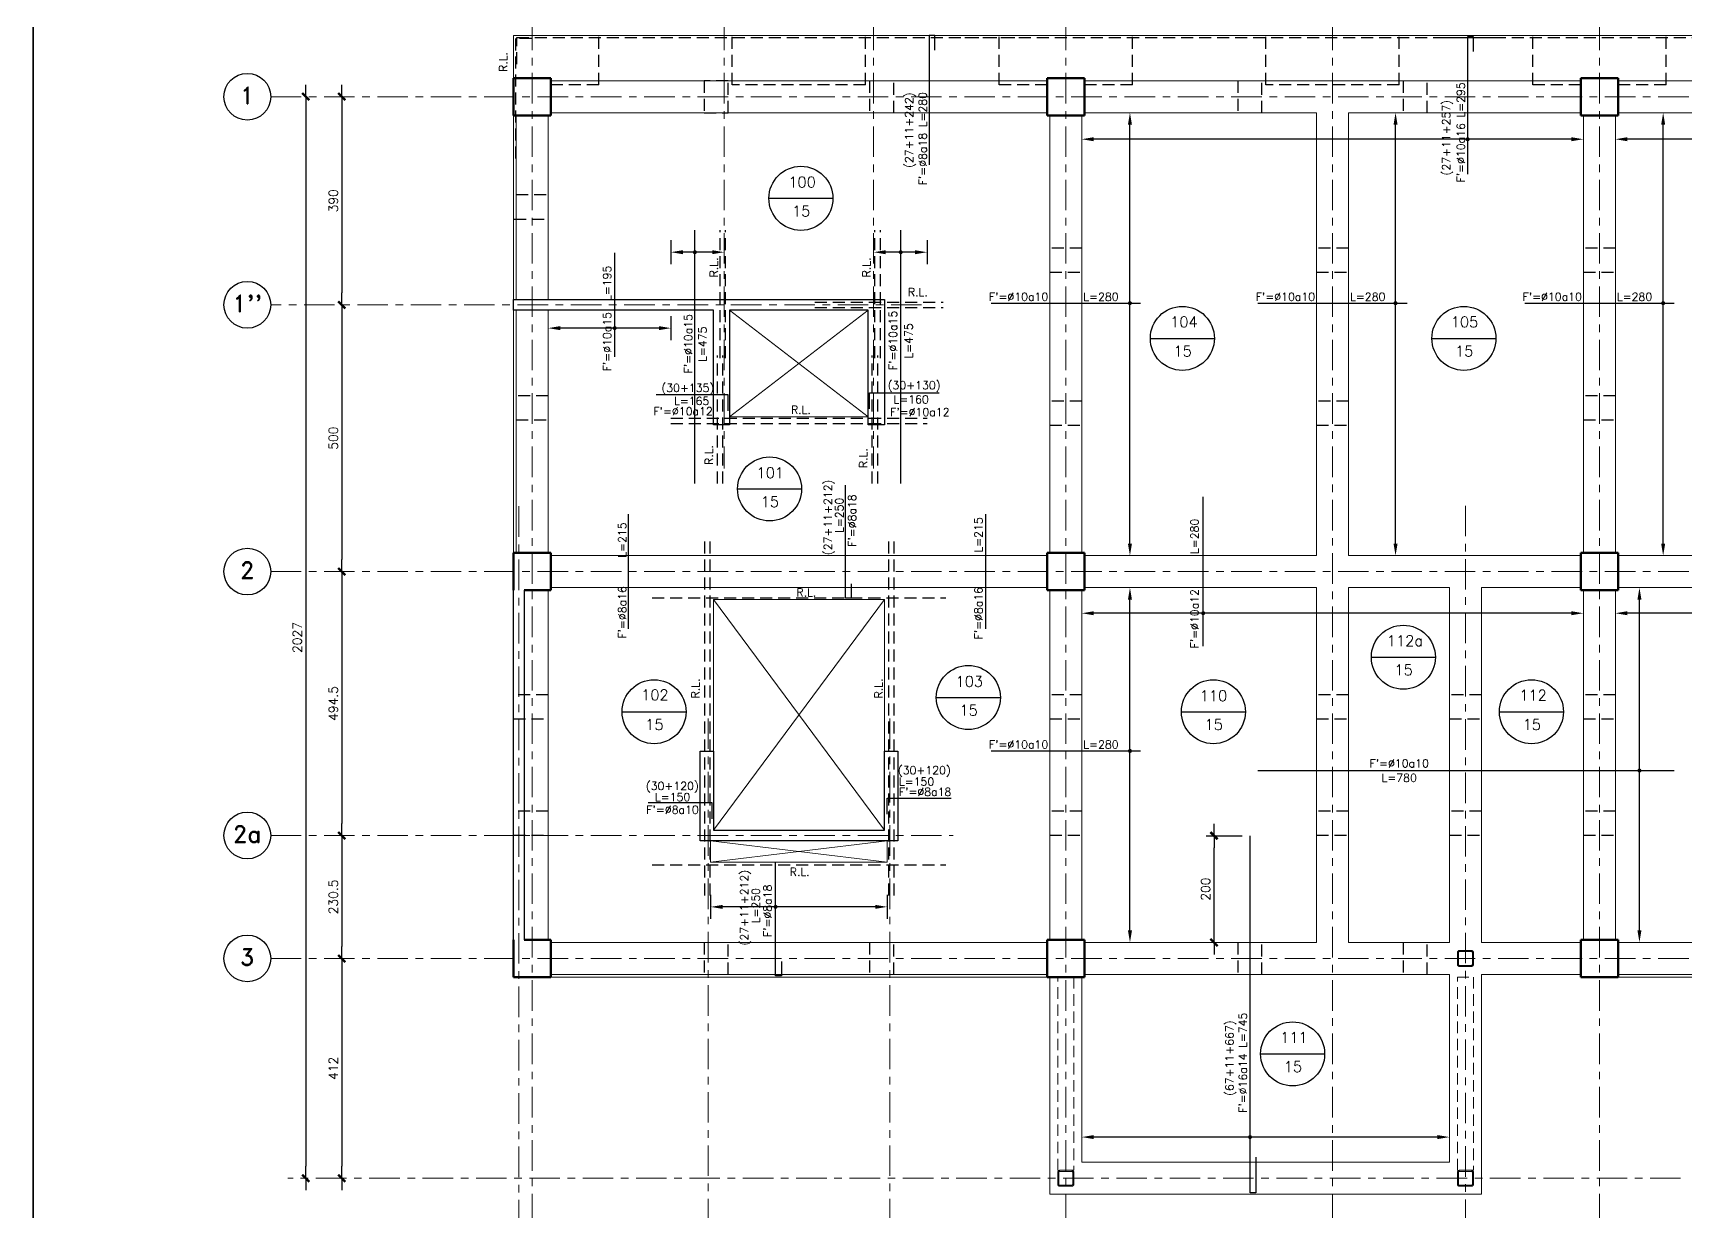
# Model space of a CAD drawing. Extents: x -4 to 6083, y -4 to 8618.
# Drawn here: x 0 to 3098, y 4606 to 6815 of the extents above; entities that cross this region are included whole.
import ezdxf
from ezdxf.enums import TextEntityAlignment as Align
from ezdxf.xclip import XClip

# ---------------------------------------------------------------- set-up
doc = ezdxf.new("R2010")
doc.units = 0
doc.header["$LTSCALE"] = 45
doc.header["$MEASUREMENT"] = 0
doc.header["$XCLIPFRAME"] = 0
for name, pattern in [('2017_67-101$0$DASHED', [0.75, 0.5, -0.25]), ('2017_67-101$0$Grid Line', [2.2225, 1.27, -0.3175, 0.3175, -0.3175]), ('2017_67-101$0$RLE-PROYECCION', [0.71438, 0.47625, -0.23813]), ('DASHED', [0.75, 0.5, -0.25])]:
    doc.linetypes.add(name, pattern=pattern)
doc.layers.get('0').update_dxf_attribs({"linetype": 'CONTINUOUS'})
for name, color, linetype in [('2017_67-101$0$RLA-COTAS', 2, 'CONTINUOUS'), ('2017_67-101$0$RLA-SEGMENTOS1', 2, '2017_67-101$0$DASHED'), ('fe', 7, 'CONTINUOUS'), ('RLA-COTAS1', 2, 'CONTINUOUS'), ('RLA-COTAS2', 1, 'CONTINUOUS'), ('RLA-FE', 7, 'CONTINUOUS'), ('RLA-FORMATO', 7, 'CONTINUOUS'), ('RLA-LOSAS', 3, 'CONTINUOUS'), ('RLA-TEXTOS-SM', 3, 'CONTINUOUS')]:
    doc.layers.add(name, color=color, linetype=linetype)
for name, color, linetype, lineweight in [('2017_67-101$0$RLE-EJE', 3, 'CONTINUOUS', 25), ('2017_67-101$0$RLE-EJES', 1, '2017_67-101$0$Grid Line', 9), ('2017_67-101$0$RLE-LOSA', 3, 'CONTINUOUS', 15), ('2017_67-101$0$RLE-MURO', 3, 'CONTINUOUS', 25), ('2017_67-101$0$RLE-PILAR', 3, 'CONTINUOUS', 50), ('2017_67-101$0$RLE-PROYECCION', 2, '2017_67-101$0$RLE-PROYECCION', 15), ('2017_67-101$0$RLE-VANOS', 1, 'CONTINUOUS', 15), ('2017_67-101$0$RLE-VIGA', 3, 'CONTINUOUS', 15)]:
    doc.layers.add(name, color=color, linetype=linetype, lineweight=lineweight)
doc.styles.add('2017_67-101$0$ROMAND', font='romand', dxfattribs={"height": 31.5})
doc.styles.add('2017_67-101$0$ROMANS', font='ROMANS.shx', dxfattribs={"height": 16.875})
doc.styles.add('ROMAND', font='romand', dxfattribs={"height": 31.5})
doc.styles.add('ROMANS', font='ROMANS.shx', dxfattribs={"height": 16.875})
doc.styles.add('ROMANS0', font='romans.shx')
doc.dimstyles.new('2017_67-101$0$ING-75', dxfattribs={"dimscale": 75, "dimtxt": 0.27, "dimasz": 0.3, "dimexe": 0, "dimexo": 0, "dimgap": 0.1, "dimtad": 1, "dimdec": 1, "dimzin": 12, "dimdsep": 46, "dimtxsty": '2017_67-101$0$ROMANS', "dimblk": '2017_67-101$0$TICK1', "dimblk1": '2017_67-101$0$TICK1', "dimblk2": '2017_67-101$0$TICK1', "dimcen": 0.09, "dimclrd": 2, "dimclre": 1, "dimclrt": 3, "dimadec": 0, "dimazin": 0, "dimtfac": 1, "dimtdec": 0, "dimtix": 1, "dimtmove": 2, "dimatfit": 3, "dimldrblk": '2017_67-101$0$TICK1', "dimfxl": 0, "dimfxlon": 1, "dimtolj": 1, "dimtzin": 0, "dimarcsym": 0})
doc.dimstyles.new('ING-75', dxfattribs={"dimscale": 75, "dimtxt": 0.27, "dimasz": 0.3, "dimexe": 0, "dimexo": 0, "dimgap": 0.1, "dimtad": 1, "dimdec": 1, "dimzin": 12, "dimdsep": 46, "dimtxsty": 'ROMANS', "dimblk": 'TICK1', "dimblk1": 'TICK1', "dimblk2": 'TICK1', "dimcen": 0.09, "dimclrd": 2, "dimclre": 1, "dimclrt": 3, "dimadec": 0, "dimazin": 0, "dimtfac": 1, "dimtdec": 0, "dimtix": 1, "dimtmove": 2, "dimatfit": 3, "dimldrblk": 'TICK1', "dimfxl": 0, "dimfxlon": 1, "dimtolj": 1, "dimtzin": 0, "dimarcsym": 0})

# ---------------------------------------------------------------- blocks, each defined once
blk = doc.blocks.new('TICK1')
at = {"color": 2}
for points in [[(0, 0), (-1, 0)], [(0, 0), (1, 0)]]:
    blk.add_lwpolyline(points, dxfattribs=at)
at = {"color": 2, "const_width": 0.2}
blk.add_lwpolyline([(-0.3, -0.3), (0.3, 0.3)], dxfattribs=at)
blk = doc.blocks.new('*D12')
at = {"layer": 'RLA-COTAS1', "color": 2, "lineweight": -2, "transparency": 16777216}
blk.add_line((2213.2, 5133.3), (2213.2, 5288.4), dxfattribs=at)
at = {"layer": 'RLA-COTAS1', "color": 2, "lineweight": -2, "transparency": 16777216, "xscale": 22.5, "yscale": 22.5, "zscale": 22.5}
for p, rotation in [((2213.2, 5310.9), 90), ((2213.2, 5110.8), 270)]:
    blk.add_blockref('TICK1', p, dxfattribs=dict(at, rotation=rotation))
at = {"layer": 'RLA-COTAS1', "color": 3, "transparency": 16777216, "insert": (2197.3, 5210.8), "char_height": 16.88, "attachment_point": 5, "rotation": 90, "style": 'ROMANS'}
blk.add_mtext('\\A1;200', dxfattribs=at)
blk = doc.blocks.new('2017_67-101$0$TICK1')
at = {"color": 2}
for points in [[(0, 0), (-1, 0)], [(0, 0), (1, 0)]]:
    blk.add_lwpolyline(points, dxfattribs=at)
at = {"color": 2, "const_width": 0.2}
blk.add_lwpolyline([(-0.3, -0.3), (0.3, 0.3)], dxfattribs=at)
blk = doc.blocks.new('*D74')
at = {"layer": '2017_67-101$0$RLA-COTAS', "color": 2, "lineweight": -2, "transparency": 16777216}
blk.add_line((637, 3535.5), (637, 1553.5), dxfattribs=at)
at = {"layer": '2017_67-101$0$RLA-COTAS', "color": 2, "lineweight": -2, "transparency": 16777216, "xscale": 22.5, "yscale": 22.5, "zscale": 22.5}
for p, rotation in [((637, 3558), 90), ((637, 1531), 270)]:
    blk.add_blockref('2017_67-101$0$TICK1', p, dxfattribs=dict(at, rotation=rotation))
at = {"layer": '2017_67-101$0$RLA-COTAS', "color": 3, "transparency": 16777216, "insert": (621.1, 2544.5), "char_height": 16.88, "attachment_point": 5, "rotation": 90, "style": '2017_67-101$0$ROMANS'}
blk.add_mtext('\\A1;2027', dxfattribs=at)
blk = doc.blocks.new('*D75')
at = {"layer": '2017_67-101$0$RLA-COTAS', "color": 2, "lineweight": -2, "transparency": 16777216}
blk.add_line((704.5, 3535.5), (704.5, 3190.5), dxfattribs=at)
at = {"layer": '2017_67-101$0$RLA-COTAS', "color": 2, "lineweight": -2, "transparency": 16777216, "xscale": 22.5, "yscale": 22.5, "zscale": 22.5}
for p, rotation in [((704.5, 3558), 90), ((704.5, 3168), 270)]:
    blk.add_blockref('2017_67-101$0$TICK1', p, dxfattribs=dict(at, rotation=rotation))
at = {"layer": '2017_67-101$0$RLA-COTAS', "color": 3, "transparency": 16777216, "insert": (688.6, 3363), "char_height": 16.88, "attachment_point": 5, "rotation": 90, "style": '2017_67-101$0$ROMANS'}
blk.add_mtext('\\A1;390', dxfattribs=at)
blk = doc.blocks.new('*D76')
at = {"layer": '2017_67-101$0$RLA-COTAS', "color": 2, "lineweight": -2, "transparency": 16777216}
blk.add_line((704.5, 3145.5), (704.5, 2690.5), dxfattribs=at)
at = {"layer": '2017_67-101$0$RLA-COTAS', "color": 2, "lineweight": -2, "transparency": 16777216, "xscale": 22.5, "yscale": 22.5, "zscale": 22.5}
for p, rotation in [((704.5, 3168), 90), ((704.5, 2668), 270)]:
    blk.add_blockref('2017_67-101$0$TICK1', p, dxfattribs=dict(at, rotation=rotation))
at = {"layer": '2017_67-101$0$RLA-COTAS', "color": 3, "transparency": 16777216, "insert": (688.6, 2918), "char_height": 16.88, "attachment_point": 5, "rotation": 90, "style": '2017_67-101$0$ROMANS'}
blk.add_mtext('\\A1;500', dxfattribs=at)
blk = doc.blocks.new('*D77')
at = {"layer": '2017_67-101$0$RLA-COTAS', "color": 2, "lineweight": -2, "transparency": 16777216}
blk.add_line((704.5, 2645.5), (704.5, 2196), dxfattribs=at)
at = {"layer": '2017_67-101$0$RLA-COTAS', "color": 2, "lineweight": -2, "transparency": 16777216, "xscale": 22.5, "yscale": 22.5, "zscale": 22.5}
for p, rotation in [((704.5, 2668), 90), ((704.5, 2173.5), 270)]:
    blk.add_blockref('2017_67-101$0$TICK1', p, dxfattribs=dict(at, rotation=rotation))
at = {"layer": '2017_67-101$0$RLA-COTAS', "color": 3, "transparency": 16777216, "insert": (688.6, 2420.8), "char_height": 16.88, "attachment_point": 5, "rotation": 90, "style": '2017_67-101$0$ROMANS'}
blk.add_mtext('\\A1;494.5', dxfattribs=at)
blk = doc.blocks.new('*D78')
at = {"layer": '2017_67-101$0$RLA-COTAS', "color": 2, "lineweight": -2, "transparency": 16777216}
blk.add_line((704.5, 2151), (704.5, 1965.5), dxfattribs=at)
at = {"layer": '2017_67-101$0$RLA-COTAS', "color": 2, "lineweight": -2, "transparency": 16777216, "xscale": 22.5, "yscale": 22.5, "zscale": 22.5}
for p, rotation in [((704.5, 2173.5), 90), ((704.5, 1943), 270)]:
    blk.add_blockref('2017_67-101$0$TICK1', p, dxfattribs=dict(at, rotation=rotation))
at = {"layer": '2017_67-101$0$RLA-COTAS', "color": 3, "transparency": 16777216, "insert": (688.6, 2058.3), "char_height": 16.88, "attachment_point": 5, "rotation": 90, "style": '2017_67-101$0$ROMANS'}
blk.add_mtext('\\A1;230.5', dxfattribs=at)
blk = doc.blocks.new('*D79')
at = {"layer": '2017_67-101$0$RLA-COTAS', "color": 2, "lineweight": -2, "transparency": 16777216}
blk.add_line((704.5, 1920.5), (704.5, 1553.5), dxfattribs=at)
at = {"layer": '2017_67-101$0$RLA-COTAS', "color": 2, "lineweight": -2, "transparency": 16777216, "xscale": 22.5, "yscale": 22.5, "zscale": 22.5}
for p, rotation in [((704.5, 1943), 90), ((704.5, 1531), 270)]:
    blk.add_blockref('2017_67-101$0$TICK1', p, dxfattribs=dict(at, rotation=rotation))
at = {"layer": '2017_67-101$0$RLA-COTAS', "color": 3, "transparency": 16777216, "insert": (688.6, 1737), "char_height": 16.88, "attachment_point": 5, "rotation": 90, "style": '2017_67-101$0$ROMANS'}
blk.add_mtext('\\A1;412', dxfattribs=at)
blk = doc.blocks.new('2017_67-101')
at = {"layer": '2017_67-101$0$RLA-SEGMENTOS1'}
for p, q in [((1186.32, 3580.21), (1186.32, 3673.01)), ((1436.32, 3580.21), (1436.32, 3673.01)), ((1686.32, 3580.21), (1686.32, 3673.01)), ((1936.32, 3580.21), (1936.32, 3673.01)), ((2186.32, 3580.21), (2186.32, 3673.01)), ((2436.32, 3580.21), (2436.32, 3673.01)), ((2686.32, 3580.21), (2686.32, 3673.01)), ((2936.32, 3580.21), (2936.32, 3673.01)), ((3186.32, 3580.21), (3186.32, 3673.01)), ((1186.32, 3580.21), (1096.32, 3580.21)), ((1383.82, 3588.02), (1383.82, 3528.02)), ((1428.82, 3588.02), (1383.82, 3588.02)), ((1428.82, 3528.02), (1428.82, 3588.02)), ((1686.32, 3580.21), (1436.32, 3580.21)), ((1693.82, 3588.02), (1693.82, 3528.02)), ((1738.82, 3528.02), (1738.82, 3588.02)), ((2026.32, 3580.21), (1936.32, 3580.21)), ((2186.32, 3580.21), (2096.32, 3580.21)), ((2383.82, 3588.02), (2383.82, 3528.02)), ((2428.82, 3528.02), (2428.82, 3588.02)), ((2686.32, 3580.21), (2436.32, 3580.21)), ((2693.82, 3588.02), (2693.82, 3528.02)), ((2738.82, 3528.02), (2738.82, 3588.08)), ((3026.32, 3580.21), (2936.32, 3580.21)), ((3186.32, 3580.21), (3096.32, 3580.21)), ((1383.82, 3528.02), (1428.82, 3528.02)), ((1087.75, 3373.79), (1027.75, 3373.79)), ((1027.75, 3328.79), (1087.75, 3328.79)), ((2091.32, 3273.86), (2031.32, 3273.86)), ((2591.32, 3273.86), (2531.32, 3273.86)), ((3091.32, 3273.86), (3031.32, 3273.86)), ((2031.32, 3228.86), (2091.32, 3228.86)), ((2531.32, 3228.86), (2591.32, 3228.86)), ((3031.32, 3228.86), (3091.32, 3228.86)), ((1091.32, 2997.19), (1031.32, 2997.19)), ((2091.32, 2987.19), (2031.32, 2987.19)), ((2591.32, 2987.19), (2531.32, 2987.19)), ((3091.32, 2997.19), (3031.32, 2997.19)), ((1031.32, 2952.19), (1091.32, 2952.19)), ((3031.32, 2952.19), (3091.32, 2952.19)), ((2031.32, 2942.19), (2091.32, 2942.19)), ((2531.32, 2942.19), (2591.32, 2942.19)), ((1091.32, 2437.18), (1026.32, 2437.18)), ((2091.32, 2437.18), (2031.32, 2437.18)), ((2591.32, 2437.18), (2531.32, 2437.18)), ((2840.32, 2437.18), (2780.32, 2437.18)), ((3091.32, 2437.18), (3031.32, 2437.18)), ((1026.32, 2392.18), (1091.32, 2392.18)), ((2031.32, 2392.18), (2091.32, 2392.18)), ((2531.32, 2392.18), (2591.32, 2392.18)), ((2780.32, 2392.18), (2840.32, 2392.18)), ((3031.32, 2392.18), (3091.32, 2392.18)), ((1091.32, 2218.85), (1026.32, 2218.85)), ((2091.32, 2218.85), (2031.32, 2218.85)), ((2591.32, 2218.85), (2531.32, 2218.85)), ((2840.32, 2218.85), (2780.32, 2218.85)), ((3091.32, 2218.85), (3031.32, 2218.85)), ((1026.32, 2173.85), (1091.32, 2173.85)), ((2031.32, 2173.85), (2091.32, 2173.85)), ((2531.32, 2173.85), (2591.32, 2173.85)), ((2780.32, 2173.85), (2840.32, 2173.85)), ((3031.32, 2173.85), (3091.32, 2173.85)), ((1383.82, 1973.02), (1383.82, 1913.02)), ((1428.82, 1913.02), (1428.82, 1973.02)), ((1693.82, 1973.02), (1693.82, 1913.02)), ((1738.82, 1913.02), (1738.82, 1973.02)), ((2383.82, 1973.02), (2383.82, 1913.02)), ((2428.82, 1913.02), (2428.82, 1973.02)), ((2693.82, 1973.02), (2693.82, 1913.02)), ((2738.82, 1913.02), (2738.82, 1973.02))]:
    blk.add_line(p, q, dxfattribs=at)
at = {"layer": '2017_67-101$0$RLE-EJE'}
for centre in [(527.57, 3558.02), (527.57, 3168.01), (527.57, 2668.02), (527.57, 2173.51), (527.57, 1943.01)]:
    blk.add_circle(centre, 43.75, dxfattribs=at)
at = {"layer": '2017_67-101$0$RLE-EJES'}
for p, q in [((1061.32, 4902.6), (1061.32, 487.44)), ((1421.32, 4902.6), (1421.32, 2861.16)), ((1701.32, 4902.6), (1701.32, 2861.16)), ((2061.32, 4902.6), (2061.32, 487.44)), ((3061.32, 4902.6), (3061.32, 487.44)), ((2561.32, 4802.62), (2561.32, 583.7)), ((571.32, 3558.02), (5971.34, 3558.02)), ((1791.11, 3168.01), (571.32, 3168.01)), ((1036.32, 2790.51), (1036.32, 513.95)), ((2810.32, 2791.32), (2810.32, 487.44)), ((571.32, 2668.02), (5971.34, 2668.02)), ((1391.32, 2392.76), (1391.32, 487.44)), ((1731.32, 2392.76), (1731.32, 487.44)), ((571.32, 2173.51), (1850.14, 2173.51)), ((571.32, 1943.01), (5971.34, 1943.01)), ((3213.51, 1531.01), (603.51, 1531.01))]:
    blk.add_line(p, q, dxfattribs=at)
at = {"layer": '2017_67-101$0$RLE-LOSA'}
for p, q in [((1026.32, 3673.01), (4436.32, 3673.01)), ((1026.32, 3593.02), (1026.32, 3673.01)), ((1026.32, 3178.01), (1026.32, 3523.02)), ((1026.32, 2703.02), (1026.32, 3158.01)), ((1431.32, 2957.98), (1691.32, 2957.98)), ((1721.32, 2615.51), (1401.32, 2615.51)), ((1401.32, 2615.51), (1401.32, 2331.39)), ((1721.32, 2331.39), (1721.32, 2615.51)), ((2026.32, 1908.01), (1096.32, 1908.01)), ((4026.32, 1908.01), (3096.32, 1908.01))]:
    blk.add_line(p, q, dxfattribs=at)
blk.add_lwpolyline([(1395.82, 2163.51), (1726.82, 2163.51), (1726.82, 2123.56), (1395.82, 2123.56)], close=True, dxfattribs=at)
at = {"layer": '2017_67-101$0$RLE-MURO'}
for p, q in [((1026.32, 3178.01), (1721.32, 3178.01)), ((1026.32, 3158.01), (1026.32, 3178.01)), ((1721.32, 3178.01), (1721.32, 2943.01)), ((1401.32, 3158.01), (1026.32, 3158.01)), ((1401.32, 2943.01), (1401.32, 3158.01)), ((1431.32, 3158.01), (1431.32, 2943.01)), ((1691.32, 3158.01), (1431.32, 3158.01)), ((1691.32, 2943.01), (1691.32, 3158.01)), ((1431.32, 2943.01), (1401.32, 2943.01)), ((1721.32, 2943.01), (1691.32, 2943.01)), ((1026.32, 1978.01), (1026.32, 2633.02)), ((1046.32, 2633.02), (1046.32, 1978.01)), ((1376.32, 2163.51), (1376.32, 2331.39)), ((1376.32, 2331.39), (1401.32, 2331.39)), ((1401.32, 2331.39), (1401.32, 2183.51)), ((1721.32, 2183.51), (1721.32, 2331.39)), ((1721.32, 2331.39), (1746.32, 2331.39)), ((1746.32, 2331.39), (1746.32, 2163.51)), ((1401.32, 2183.51), (1721.32, 2183.51)), ((1746.32, 2163.51), (1376.32, 2163.51))]:
    blk.add_line(p, q, dxfattribs=at)
at = {"layer": '2017_67-101$0$RLE-PILAR'}
for p, q in [((1026.32, 3593.02), (1096.32, 3593.02)), ((1026.32, 3523.02), (1026.32, 3593.02)), ((1096.32, 3593.02), (1096.32, 3523.02)), ((2026.32, 3593.02), (2096.32, 3593.02)), ((2026.32, 3523.02), (2026.32, 3593.02)), ((2096.32, 3593.02), (2096.32, 3523.02)), ((3026.32, 3593.01), (3096.32, 3593.01)), ((3026.32, 3523.01), (3026.32, 3593.01)), ((3096.32, 3593.01), (3096.32, 3523.01)), ((1096.32, 3523.02), (1026.32, 3523.02)), ((2096.32, 3523.02), (2026.32, 3523.02)), ((3096.32, 3523.01), (3026.32, 3523.01)), ((1026.32, 2703.02), (1096.32, 2703.02)), ((1026.32, 2633.02), (1026.32, 2703.02)), ((1096.32, 2703.02), (1096.32, 2633.02)), ((2026.32, 2703.02), (2096.32, 2703.02)), ((2026.32, 2633.02), (2026.32, 2703.02)), ((2096.32, 2703.02), (2096.32, 2633.02)), ((3026.32, 2703.02), (3096.32, 2703.02)), ((3026.32, 2633.02), (3026.32, 2703.02)), ((3096.32, 2703.02), (3096.32, 2633.02)), ((1096.32, 2633.02), (1046.32, 2633.02)), ((2096.32, 2633.02), (2026.32, 2633.02)), ((3096.32, 2633.02), (3026.32, 2633.02)), ((1026.32, 1908.01), (1026.32, 1978.01)), ((1046.32, 1978.01), (1096.32, 1978.01)), ((1096.32, 1978.01), (1096.32, 1908.01)), ((2026.32, 1978.01), (2096.32, 1978.01)), ((2026.32, 1908.01), (2026.32, 1978.01)), ((2096.32, 1978.01), (2096.32, 1908.01)), ((3026.32, 1978.01), (3096.32, 1978.01)), ((3026.32, 1908.01), (3026.32, 1978.01)), ((3096.32, 1978.01), (3096.32, 1908.01)), ((1096.32, 1908.01), (1026.32, 1908.01)), ((2096.32, 1908.01), (2026.32, 1908.01)), ((3096.32, 1908.01), (3026.32, 1908.01))]:
    blk.add_line(p, q, dxfattribs=at)
at = {"layer": '2017_67-101$0$RLE-PROYECCION'}
for p, q in [((2795.32, 1932.01), (2795.32, 1954.01)), ((2795.32, 1954.01), (2795.32, 1932.01)), ((2797.32, 1954.01), (2797.32, 1932.01)), ((2797.32, 1932.01), (2797.32, 1954.01)), ((2799.32, 1958.01), (2821.32, 1958.01)), ((2821.32, 1958.01), (2799.32, 1958.01)), ((2821.32, 1956.01), (2799.32, 1956.01)), ((2799.32, 1956.01), (2821.32, 1956.01)), ((2823.32, 1932.01), (2823.32, 1954.01)), ((2823.32, 1954.01), (2823.32, 1932.01)), ((2825.32, 1954.01), (2825.32, 1932.01)), ((2825.32, 1932.01), (2825.32, 1954.01)), ((2799.32, 1930.01), (2821.32, 1930.01)), ((2821.32, 1930.01), (2799.32, 1930.01)), ((2821.32, 1928.01), (2799.32, 1928.01)), ((2799.32, 1928.01), (2821.32, 1928.01)), ((2046.32, 1546.01), (2046.32, 1908.02)), ((2076.32, 1908.02), (2076.32, 1546.01)), ((2795.32, 1546.01), (2795.32, 1908.02)), ((2795.32, 1908.02), (2825.32, 1908.02)), ((2825.32, 1908.02), (2825.32, 1546.01)), ((2046.32, 1520.01), (2046.32, 1542.01)), ((2046.32, 1542.01), (2046.32, 1520.01)), ((2075.32, 1546.01), (2047.32, 1546.01)), ((2048.32, 1542.01), (2048.32, 1520.01)), ((2048.32, 1520.01), (2048.32, 1542.01)), ((2050.32, 1546.01), (2072.32, 1546.01)), ((2072.32, 1546.01), (2050.32, 1546.01)), ((2072.32, 1544.01), (2050.32, 1544.01)), ((2050.32, 1544.01), (2072.32, 1544.01)), ((2050.32, 1518.01), (2072.32, 1518.01)), ((2072.32, 1518.01), (2050.32, 1518.01)), ((2074.32, 1520.01), (2074.32, 1542.01)), ((2074.32, 1542.01), (2074.32, 1520.01)), ((2076.32, 1542.01), (2076.32, 1520.01)), ((2076.32, 1520.01), (2076.32, 1542.01)), ((2795.32, 1520.01), (2795.32, 1542.01)), ((2795.32, 1542.01), (2795.32, 1520.01)), ((2824.32, 1546.01), (2796.32, 1546.01)), ((2797.32, 1542.01), (2797.32, 1520.01)), ((2797.32, 1520.01), (2797.32, 1542.01)), ((2799.32, 1546.01), (2821.32, 1546.01)), ((2821.32, 1546.01), (2799.32, 1546.01)), ((2821.32, 1544.01), (2799.32, 1544.01)), ((2799.32, 1544.01), (2821.32, 1544.01)), ((2799.32, 1518.01), (2821.32, 1518.01)), ((2821.32, 1518.01), (2799.32, 1518.01)), ((2823.32, 1520.01), (2823.32, 1542.01)), ((2823.32, 1542.01), (2823.32, 1520.01)), ((2825.32, 1542.01), (2825.32, 1520.01)), ((2825.32, 1520.01), (2825.32, 1542.01)), ((2072.32, 1516.01), (2050.32, 1516.01)), ((2050.32, 1516.01), (2072.32, 1516.01)), ((2821.32, 1516.01), (2799.32, 1516.01)), ((2799.32, 1516.01), (2821.32, 1516.01))]:
    blk.add_line(p, q, dxfattribs=at)
at = {"layer": '2017_67-101$0$RLE-PROYECCION', "flags": 128}
for points in [[(2046.32, 1908.02), (2046.35, 1908.02), (2046.42, 1908.02), (2046.54, 1908.02), (2046.7, 1908.02), (2046.89, 1908.02), (2047.1, 1908.02), (2047.32, 1908.02)], [(2075.32, 1908.02), (2075.55, 1908.02), (2075.76, 1908.02), (2075.95, 1908.02), (2076.1, 1908.02), (2076.22, 1908.02), (2076.3, 1908.02), (2076.32, 1908.02)], [(2047.32, 1546.01), (2047.1, 1546.01), (2046.89, 1546.01), (2046.7, 1546.01), (2046.54, 1546.01), (2046.42, 1546.01), (2046.35, 1546.01), (2046.32, 1546.01)], [(2076.32, 1546.01), (2076.3, 1546.01), (2076.22, 1546.01), (2076.1, 1546.01), (2075.95, 1546.01), (2075.76, 1546.01), (2075.55, 1546.01), (2075.32, 1546.01)], [(2796.32, 1546.01), (2796.1, 1546.01), (2795.89, 1546.01), (2795.7, 1546.01), (2795.54, 1546.01), (2795.42, 1546.01), (2795.35, 1546.01), (2795.32, 1546.01)], [(2825.32, 1546.01), (2825.3, 1546.01), (2825.22, 1546.01), (2825.1, 1546.01), (2824.95, 1546.01), (2824.76, 1546.01), (2824.55, 1546.01), (2824.32, 1546.01)]]:
    blk.add_lwpolyline(points, dxfattribs=at)
at = {"layer": '2017_67-101$0$RLE-PROYECCION'}
for centre, radius, start, end in [((2799.32, 1954.01), 4, 90, 180), ((2799.32, 1954.01), 4, 90, 180), ((2799.32, 1954.01), 2, 90, 180), ((2799.32, 1954.01), 2, 90, 180), ((2821.32, 1954.01), 4, 0, 90), ((2821.32, 1954.01), 4, 0, 90), ((2821.32, 1954.01), 2, 0, 90), ((2821.32, 1954.01), 2, 0, 90), ((2799.32, 1932.01), 4, 180, 270), ((2799.32, 1932.01), 4, 180, 270), ((2799.32, 1932.01), 2, 180, 270), ((2799.32, 1932.01), 2, 180, 270), ((2821.32, 1932.01), 4, 270, 0), ((2821.32, 1932.01), 2, 270, 0), ((2821.32, 1932.01), 4, 270, 0), ((2821.32, 1932.01), 2, 270, 0), ((2050.32, 1542.01), 4, 90, 180), ((2050.32, 1542.01), 4, 90, 180), ((2050.32, 1520.01), 4, 180, 270), ((2050.32, 1520.01), 4, 180, 270), ((2050.32, 1542.01), 2, 90, 180), ((2050.32, 1542.01), 2, 90, 180), ((2050.32, 1520.01), 2, 180, 270), ((2050.32, 1520.01), 2, 180, 270), ((2072.32, 1542.01), 4, 0, 90), ((2072.32, 1542.01), 4, 0, 90), ((2072.32, 1542.01), 2, 0, 90), ((2072.32, 1542.01), 2, 0, 90), ((2072.32, 1520.01), 4, 270, 0), ((2072.32, 1520.01), 2, 270, 0), ((2072.32, 1520.01), 4, 270, 0), ((2072.32, 1520.01), 2, 270, 0), ((2799.32, 1542.01), 4, 90, 180), ((2799.32, 1542.01), 4, 90, 180), ((2799.32, 1520.01), 4, 180, 270), ((2799.32, 1520.01), 4, 180, 270), ((2799.32, 1542.01), 2, 90, 180), ((2799.32, 1542.01), 2, 90, 180), ((2799.32, 1520.01), 2, 180, 270), ((2799.32, 1520.01), 2, 180, 270), ((2821.32, 1542.01), 4, 0, 90), ((2821.32, 1542.01), 4, 0, 90), ((2821.32, 1542.01), 2, 0, 90), ((2821.32, 1542.01), 2, 0, 90), ((2821.32, 1520.01), 4, 270, 0), ((2821.32, 1520.01), 2, 270, 0), ((2821.32, 1520.01), 4, 270, 0), ((2821.32, 1520.01), 2, 270, 0)]:
    blk.add_arc(centre, radius, start, end, dxfattribs=at)
at = {"layer": '2017_67-101$0$RLE-VANOS'}
for p, q in [((1431.32, 2957.98), (1691.32, 3158.01)), ((1431.32, 3158.01), (1691.32, 2957.98)), ((1401.32, 2183.51), (1721.32, 2615.51)), ((1401.32, 2615.51), (1721.32, 2183.51)), ((1395.82, 2163.51), (1726.82, 2123.56)), ((1395.82, 2123.56), (1726.82, 2163.51))]:
    blk.add_line(p, q, dxfattribs=at)
at = {"layer": '2017_67-101$0$RLE-VIGA'}
for p, q in [((1096.32, 3588.02), (2026.32, 3588.02)), ((2096.32, 3588.02), (3026.32, 3588.02)), ((3096.32, 3588.02), (4026.32, 3588.02)), ((1031.32, 3523.02), (1031.32, 3178.01)), ((1091.32, 3523.02), (1091.32, 3178.01)), ((1096.32, 3528.02), (2026.32, 3528.02)), ((2031.32, 3523.02), (2031.32, 2703.02)), ((2091.32, 3523.02), (2091.32, 2703.02)), ((2096.32, 3528.02), (2531.32, 3528.02)), ((2531.32, 3528.02), (2531.32, 2698.02)), ((2591.32, 3528.02), (3026.32, 3528.02)), ((2591.32, 3528.02), (2591.32, 2698.02)), ((3031.32, 3523.01), (3031.32, 2703.02)), ((3091.32, 3523.01), (3091.32, 2703.02)), ((3096.32, 3528.02), (3531.32, 3528.02)), ((1031.32, 3158.01), (1031.32, 2703.02)), ((1091.32, 3158.01), (1091.32, 2703.02)), ((1096.32, 2698.02), (2026.32, 2698.02)), ((2096.32, 2698.02), (2531.32, 2698.02)), ((2591.32, 2698.02), (3026.32, 2698.02)), ((3096.32, 2698.02), (3531.32, 2698.02)), ((1091.32, 2633.02), (1091.32, 1978.01)), ((1096.32, 2638.02), (2026.32, 2638.02)), ((2031.32, 2633.02), (2031.32, 1978.01)), ((2091.32, 2633.02), (2091.32, 1978.01)), ((2096.32, 2638.02), (2531.32, 2638.02)), ((2531.32, 2638.02), (2531.32, 1973.02)), ((2591.32, 2638.02), (2780.32, 2638.02)), ((2591.32, 2638.02), (2591.32, 1973.02)), ((2780.32, 1973.02), (2780.32, 2638.02)), ((2840.32, 1973.02), (2840.32, 2638.02)), ((2840.32, 2638.02), (3026.32, 2638.02)), ((3031.32, 2633.02), (3031.32, 1978.01)), ((3091.32, 2633.02), (3091.32, 1978.01)), ((3096.32, 2638.02), (3531.32, 2638.02)), ((1096.32, 1973.02), (2026.32, 1973.02)), ((2096.32, 1973.02), (2531.32, 1973.02)), ((2591.32, 1973.02), (2780.32, 1973.02)), ((2840.32, 1973.02), (3026.32, 1973.02)), ((3096.32, 1973.02), (3531.32, 1973.02)), ((1096.32, 1913.02), (2026.32, 1913.02)), ((2031.32, 1908.01), (2031.32, 1501.01)), ((2091.32, 1908.01), (2091.32, 1561.01)), ((2096.32, 1913.02), (2780.32, 1913.02)), ((2780.32, 1561.01), (2780.32, 1913.02)), ((2840.32, 1501.01), (2840.32, 1913.02)), ((2840.32, 1913.02), (3026.32, 1913.02)), ((3096.32, 1913.02), (4026.32, 1913.02)), ((2780.32, 1561.01), (2091.32, 1561.01)), ((2091.32, 1501.01), (2031.32, 1501.01)), ((2840.32, 1501.01), (2091.32, 1501.01))]:
    blk.add_line(p, q, dxfattribs=at)
at = {"layer": '2017_67-101$0$RLE-EJE', "color": 5, "char_height": 31.25, "width": 1, "attachment_point": 2, "line_spacing_factor": 0.941778, "style": '2017_67-101$0$ROMAND'}
for s, insert in [('1', (527.38, 3576.15)), ("1''", (527.77, 3186.12)), ('2', (527.38, 2686.15)), ('2a', (527.38, 2191.64)), ('3', (527.38, 1961.14))]:
    blk.add_mtext(s, dxfattribs=dict(at, insert=insert))
at = {"layer": '2017_67-101$0$RLA-COTAS'}
for base, p1, p2, picture, middle in [((637.05, 1531.01), (644.55, 3558.02), (644.55, 1531.01), '*D74', (621.11, 2544.51)), ((704.55, 3168.01), (712.05, 3558.02), (712.05, 3168.01), '*D75', (688.61, 3363.01)), ((704.55, 2668.02), (712.05, 3168.01), (712.05, 2668.02), '*D76', (688.61, 2918.01)), ((704.55, 2173.51), (712.05, 2668.02), (712.05, 2173.51), '*D77', (688.61, 2420.76)), ((704.55, 1943.01), (712.05, 2173.51), (712.05, 1943.01), '*D78', (688.61, 2058.26)), ((704.55, 1531.01), (712.05, 1943.01), (712.05, 1531.01), '*D79', (688.61, 1737.01))]:
    dim = blk.add_linear_dim(base=base, p1=p1, p2=p2, angle=90, dimstyle='2017_67-101$0$ING-75', override={"dimexe": 0, "dimexo": 0, "dimdec": 1, "dimfxl": 0, "dimfxlon": 1}, dxfattribs=at)
    dim.commit()
    dim.dimension.update_dxf_attribs({"geometry": picture, "text_midpoint": middle})

msp = doc.modelspace()

# ---------------------------------------------------------------- linework, layer by layer
at = {"layer": 'fe', "color": 1}
for p, q in [((1269.83, 5199.99), (1269.83, 5154.99)), ((1600.83, 5199.99), (1600.83, 5154.99))]:
    msp.add_line(p, q, dxfattribs=at)
at = {"layer": 'fe', "color": 4, "linetype": 'DASHED'}
for points in [[(934.33, 6804.8), (904.33, 6804.8), (904.33, 6574.8)], [(906.33, 6756.8), (906.33, 6806.8), (1856.33, 6806.8)], [(1746.33, 6806.8), (2746.33, 6806.8)], [(2636.33, 6806.8), (3636.33, 6806.8)], [(1287.83, 6205.8), (1287.83, 6445.8)], [(1297.83, 6205.8), (1297.83, 6445.8)], [(1577.83, 6205.8), (1577.83, 6445.8)], [(1587.83, 6205.8), (1587.83, 6445.8)], [(1465.33, 6310.8), (1705.33, 6310.8)], [(1465.33, 6300.8), (1705.33, 6300.8)], [(1282.83, 5970.8), (1282.83, 6210.8)], [(1292.83, 5970.8), (1292.83, 6210.8)], [(1572.83, 5970.8), (1572.83, 6210.8)], [(1582.83, 5970.8), (1582.83, 6210.8)], [(1195.33, 6093.29), (1675.33, 6093.29)], [(1195.33, 6083.29), (1675.33, 6083.29)], [(1258.12, 5862.3), (1258.12, 5192.3)], [(1268.12, 5862.3), (1268.12, 5192.3)], [(1603.12, 5862.3), (1603.12, 5192.3)], [(1613.12, 5862.3), (1613.12, 5192.3)], [(1160.33, 5756.45), (1710.33, 5756.45)], [(1160.33, 5256.35), (1710.33, 5256.35)]]:
    msp.add_lwpolyline(points, dxfattribs=at)
at = {"layer": 'fe', "color": 1}
for points in [[(2055.63, 5858.32), (2055.63, 6643.32)], [(2553.36, 5858.32), (2553.36, 6643.32)], [(3054.87, 5858.32), (3054.87, 6643.32)], [(2882.83, 6616.1), (1987.83, 6616.1)], [(3882.83, 6616.1), (2987.83, 6616.1)], [(1272.83, 6404.38), (1217.83, 6404.38)], [(1652.83, 6404.38), (1597.83, 6404.38)], [(1172.83, 6262.07), (987.83, 6262.07)], [(2055.63, 5133.32), (2055.63, 5753.32)], [(3010.42, 5133.32), (3010.42, 5753.32)], [(2882.83, 5727.77), (1987.83, 5727.77)], [(3882.83, 5727.77), (2987.83, 5727.77)], [(1578.33, 5177.49), (1292.33, 5177.49)], [(2631.83, 4746.03), (1987.83, 4746.03)]]:
    msp.add_lwpolyline(points, dxfattribs=at)
at = {"layer": 'fe', "const_width": 3.75}
for points in [[(2686.61, 6616.1, 1), (2690.36, 6616.1, 1)], [(1238.45, 6404.38, 1), (1242.2, 6404.38, 1)], [(1624.1, 6404.38, 1), (1627.85, 6404.38, 1)], [(2053.76, 6308.83, 1), (2057.51, 6308.83, 1)], [(2551.48, 6308.83, 1), (2555.23, 6308.83, 1)], [(3053, 6308.83, 1), (3056.75, 6308.83, 1)], [(1088.12, 6262.07, 1), (1091.87, 6262.07, 1)], [(2191.06, 5727.77, 1), (2194.81, 5727.77, 1)], [(2053.76, 5469.75, 1), (2057.51, 5469.75, 1)], [(3010.42, 5434.84, 1), (3010.42, 5431.09, 1)], [(1389.66, 5177.49, 1), (1393.41, 5177.49, 1)], [(2278.82, 4746.03, 1), (2282.57, 4746.03, 1)]]:
    msp.add_lwpolyline(points, format="xyb", close=True, dxfattribs=at)
at = {"layer": 'fe', "color": 2}
for points in [[(2051.88, 6643.32), (2055.63, 6665.82), (2059.38, 6643.32)], [(2549.61, 6643.32), (2553.36, 6665.82), (2557.11, 6643.32)], [(3051.12, 6643.32), (3054.87, 6665.82), (3058.62, 6643.32)], [(1987.83, 6612.35), (1965.33, 6616.1), (1987.83, 6619.85)], [(2882.83, 6612.35), (2905.33, 6616.1), (2882.83, 6619.85)], [(2987.83, 6612.35), (2965.33, 6616.1), (2987.83, 6619.85)], [(1217.83, 6400.63), (1195.33, 6404.38), (1217.83, 6408.13)], [(1272.83, 6400.63), (1295.33, 6404.38), (1272.83, 6408.13)], [(1597.83, 6400.63), (1575.33, 6404.38), (1597.83, 6408.13)], [(1652.83, 6400.63), (1675.33, 6404.38), (1652.83, 6408.13)], [(987.83, 6258.32), (965.33, 6262.07), (987.83, 6265.82)], [(1172.83, 6258.32), (1195.33, 6262.07), (1172.83, 6265.82)], [(2051.88, 5858.32), (2055.63, 5835.82), (2059.38, 5858.32)], [(2549.61, 5858.32), (2553.36, 5835.82), (2557.11, 5858.32)], [(3051.12, 5858.32), (3054.87, 5835.82), (3058.62, 5858.32)], [(2051.88, 5753.32), (2055.63, 5775.82), (2059.38, 5753.32)], [(3006.67, 5753.32), (3010.42, 5775.82), (3014.17, 5753.32)], [(1987.83, 5724.02), (1965.33, 5727.77), (1987.83, 5731.52)], [(2882.83, 5724.02), (2905.33, 5727.77), (2882.83, 5731.52)], [(2987.83, 5724.02), (2965.33, 5727.77), (2987.83, 5731.52)], [(1292.33, 5173.74), (1269.83, 5177.49), (1292.33, 5181.24)], [(1578.33, 5173.74), (1600.83, 5177.49), (1578.33, 5181.24)], [(2051.88, 5133.32), (2055.63, 5110.82), (2059.38, 5133.32)], [(3006.67, 5133.32), (3010.42, 5110.82), (3014.17, 5133.32)], [(1987.83, 4742.28), (1965.33, 4746.03), (1987.83, 4749.78)], [(2631.83, 4742.28), (2654.33, 4746.03), (2631.83, 4749.78)]]:
    msp.add_solid(points, dxfattribs=at)
at = {"layer": 'RLA-COTAS2'}
for p, q in [((1195.33, 6426.88), (1195.33, 6381.88)), ((1675.33, 6426.88), (1675.33, 6381.88)), ((1195.33, 6284.57), (1195.33, 6239.57)), ((2198.19, 5310.85), (2265.69, 5310.85))]:
    msp.add_line(p, q, dxfattribs=at)
at = {"layer": 'RLA-FE'}
for points in [[(1690.17, 6783.3), (1690.17, 6810.3), (1679.17, 6810.3), (1679.17, 6568.3)], [(2699.48, 6780.8), (2699.48, 6807.8), (2688.48, 6807.8), (2688.48, 6550.8)], [(1240.33, 5970.8), (1240.33, 6445.8)], [(1625.97, 5970.8), (1625.97, 6445.8)], [(1089.99, 6208.3), (1089.99, 6403.3)], [(1795.33, 6308.83), (2075.33, 6308.83)], [(2295.33, 6308.83), (2575.33, 6308.83)], [(2795.33, 6308.83), (3075.33, 6308.83)], [(1302.83, 6106.92), (1302.83, 6136.92), (1167.83, 6136.92)], [(1567.83, 6110.88), (1567.83, 6140.88), (1697.83, 6140.88)], [(1533.42, 5782.8), (1533.42, 5755.8), (1522.42, 5755.8), (1522.42, 5967.8)], [(2192.93, 5665.82), (2192.93, 5945.82)], [(1116.15, 5698.32), (1116.15, 5913.32)], [(1785.57, 5698.32), (1785.57, 5913.32)], [(1795.33, 5469.75), (2075.33, 5469.75)], [(2295.33, 5432.96), (3075.33, 5432.96)], [(1272.83, 5342.43), (1272.83, 5372.43), (1152.83, 5372.43)], [(1600.33, 5350.97), (1600.33, 5380.97), (1720.33, 5380.97)], [(2291.69, 4708.3), (2291.69, 4641.3), (2280.69, 4641.3), (2280.69, 5310.85)], [(1402.54, 5075.3), (1402.54, 5048.3), (1391.54, 5048.3), (1391.54, 5260.3)]]:
    msp.add_lwpolyline(points, dxfattribs=at)
at = {"layer": 'RLA-FORMATO', "color": 6, "linetype": 'Continuous'}
for p, q in [((0, 8617.5), (0, 0)), ((0, 0), (0, 7890))]:
    msp.add_line(p, q, dxfattribs=at)
at = {"layer": 'RLA-LOSAS'}
for p, q in [((1378.96, 6505.35), (1498.96, 6505.35)), ((2093.82, 6242.9), (2213.82, 6242.9)), ((2621.4, 6242.9), (2741.4, 6242.9)), ((1320.26, 5960.73), (1440.26, 5960.73)), ((2507.99, 5645.39), (2627.99, 5645.39)), ((1692.73, 5569.86), (1812.73, 5569.86)), ((1103.82, 5543.14), (1223.82, 5543.14)), ((2151.99, 5543.14), (2271.99, 5543.14)), ((2748.1, 5543.14), (2868.1, 5543.14)), ((2300.5, 4901.96), (2420.5, 4901.96))]:
    msp.add_line(p, q, dxfattribs=at)
for centre in [(1438.96, 6505.35), (2153.82, 6242.9), (2681.4, 6242.9), (1380.26, 5960.73), (2567.99, 5645.39), (1752.73, 5569.86), (1163.82, 5543.14), (2211.99, 5543.14), (2808.1, 5543.14), (2360.5, 4901.96)]:
    msp.add_circle(centre, 60, dxfattribs=at)

# ---------------------------------------------------------------- block references
at = {"layer": 'fe'}
ref = msp.add_blockref('2017_67-101', (-125.99, 3137.79), dxfattribs=at)
XClip(ref).set_block_clipping_path([(463.7436510171, 382.3966468898), (6063.513371113, 4992.3775595206)])

# ---------------------------------------------------------------- texts
at = {"layer": 'fe', "color": 4, "linetype": 'DASHED', "style": 'ROMANS0'}
for p in [(888.61, 6760.93), (1283.41, 6375.84), (1569.53, 6375.84), (1274.23, 6024.44), (1563.45, 6018.36), (1248.75, 5586.66), (1592.09, 5586.66)]:
    msp.add_text('R.L.', height=15, rotation=90, dxfattribs=at).set_placement(p, align=Align.CENTER)
for p in [(1658.08, 6322.02), (1439.03, 6101.47), (1449.27, 5759.22), (1436.76, 5235.43)]:
    msp.add_text('R.L.', height=15, dxfattribs=at).set_placement(p, align=Align.CENTER)
at = {"layer": 'RLA-LOSAS', "char_height": 20, "width": 1, "attachment_point": 2, "line_spacing_factor": 0.941778, "style": 'ROMAND'}
for s, insert in [('100', (1441.16, 6545.7)), ('15', (1439.54, 6491.4)), ('104', (2156.7, 6283.69)), ('105', (2682.62, 6283.69)), ('15', (2154.4, 6228.95)), ('15', (2681.98, 6228.95)), ('101', (1381.55, 6000.97)), ('15', (1380.84, 5946.79)), ('112a', (2570.94, 5686.18)), ('103', (1754.54, 5609.87)), ('15', (2568.57, 5631.44)), ('102', (1165.35, 5584.63)), ('110', (2212.23, 5583.15)), ('112', (2811.05, 5583.93)), ('15', (1753.31, 5555.91)), ('15', (1164.4, 5529.2)), ('15', (2212.57, 5529.2)), ('15', (2808.68, 5529.2)), ('111', (2363.08, 4942.75)), ('15', (2361.09, 4888.01))]:
    msp.add_mtext(s, dxfattribs=dict(at, insert=insert))
at = {"layer": 'RLA-TEXTOS-SM', "style": 'ROMANS0'}
for s, rotation, p in [('(27+11+242)', 90, (1653.71, 6562.47)), ("F'=%%C8a18 L=280", 90, (1679.17, 6529.69)), ("F'=%%C10a16 L=295", 90, (2687.69, 6535.03)), ('(27+11+257)', 90, (2660.33, 6548.22)), ('(30+130)', 360, (1601.64, 6143.07)), ('L=160', 360, (1612.48, 6116.48)), ("F'=%%C10a12", 360, (1606.24, 6092.79)), ('(27+11+212)', 90, (1501.51, 5836.66)), ("F'=%%C8a18", 90, (1546.8, 5852.22)), ('L=250', 90, (1522.99, 5878.08)), ('(27+11+212)', 90, (1344.85, 5105.26)), ('L=250', 90, (1366.33, 5146.68)), ("F'=%%C8a18", 90, (1388.46, 5120.82)), ('(67+11+667)', 90, (2254.15, 4823.29)), ("F'=%%C16a14 L=745", 90, (2279.21, 4791.46))]:
    msp.add_text(s, height=15, rotation=rotation, dxfattribs=at).set_placement(p, align=Align.BOTTOM_LEFT)
for s, rotation, p in [("F'=%%C10a15  L=195", 90, (1087.7, 6280.11)), ("F'=%%C10a15", 90, (1623.56, 6238.99)), ("F'=%%C10a15", 90, (1239.81, 6232.77)), ('L=475', 90, (1266.59, 6231.82)), ('L=475', 90, (1652.92, 6238.04)), ("F'=%%C8a16    L=215", 90, (1116.15, 5789.03)), ("F'=%%C8a16     L=215", 90, (1783.68, 5793.15)), ("F'=%%C10a12     L=280", 90, (2188.75, 5783.32)), ("F'=%%C10a10", 360, (2560.16, 5434.41)), ('L=780', 360, (2560.16, 5407.29))]:
    msp.add_text(s, height=15, rotation=rotation, dxfattribs=at).set_placement(p, align=Align.BOTTOM_CENTER)
for p in [(1912.83, 6308.83), (2412.83, 6308.83), (2912.83, 6308.83), (1912.83, 5469.75)]:
    msp.add_text("F'=%%C10a10     L=280", height=15, dxfattribs=at).set_placement(p, align=Align.BOTTOM_CENTER)
for s, p in [('(30+135)', (1276.63, 6138.1)), ("F'=%%C10a12", (1273.77, 6094.17)), ('L=165', (1267.36, 6113.57))]:
    msp.add_text(s, height=15, rotation=360, dxfattribs=at).set_placement(p, align=Align.BOTTOM_RIGHT)
for s, p in [('(30+120)', (1620.78, 5421.61)), ('L=150', (1622.56, 5400.18)), ("F'=%%C8a18", (1622.56, 5380.97))]:
    msp.add_text(s, height=15, dxfattribs=at).set_placement(p, align=Align.BOTTOM_LEFT)
for s, p in [('(30+120)', (1247.54, 5392.05)), ('L=150', (1231.59, 5371.24)), ("F'=%%C8a10", (1247.54, 5347.56))]:
    msp.add_text(s, height=15, dxfattribs=at).set_placement(p, align=Align.BOTTOM_RIGHT)

# ---------------------------------------------------------------- dimensions: what is measured, and where the dimension line sits
at = {"layer": 'RLA-COTAS1'}
dim = msp.add_linear_dim(base=(2213.19, 5310.85), p1=(2261.86, 5110.82), p2=(2280.69, 5310.85), angle=90, dimstyle='ING-75', dxfattribs=at)
dim.commit()
dim.dimension.update_dxf_attribs({"geometry": '*D12', "text_midpoint": (2197.26, 5210.84)})

doc.saveas('drawing.dxf')
